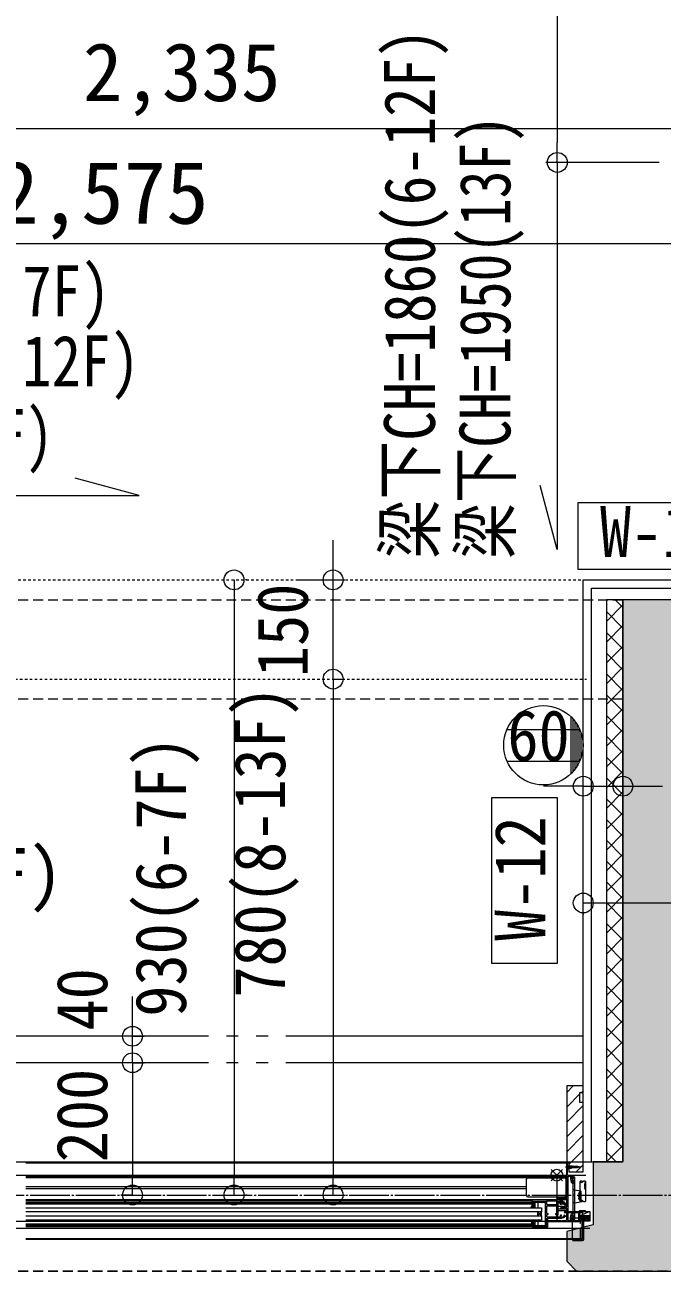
# Model space of a CAD drawing. Units: millimetres at full size, sheet at 1:30. Extents: x -17796 to 21385, y -23279 to 7734.
# Drawn here: x -10545 to -9580, y -5133 to -3249 of the extents above; entities that cross this region are included whole.
import ezdxf
from ezdxf.enums import TextEntityAlignment as Align

# ---------------------------------------------------------------- set-up
doc = ezdxf.new("R2010")
doc.units = ezdxf.units.MM
doc.header["$LTSCALE"] = 30
for name, pattern in [('DASHED2', [3, 2, -1]), ('USER11', [0.25, 0.125, -0.125]), ('USER14', [18.9, 15, -0.9, 0.6, -0.9, 0.6, -0.9]), ('USER7', [0.2, 0.1, -0.1]), ('USER8', [0.75, 0.5, -0.25]), ('USER9', [2.3, 2, -0.1, 0.1, -0.1])]:
    doc.linetypes.add(name, pattern=pattern)
for name, color, linetype, lineweight in [('0-1_(W)電灯', 253, 'Continuous', 18), ('0-E_遮音材', 254, 'Continuous', 18), ('1-0_掃き出しﾏｰｸ', 253, 'USER7', 18), ('1-C_鋼製建具', 253, 'USER8', 18), ('1-F_衛生陶器・住設', 2, 'USER9', 18), ('3-2_寸法', 142, 'Continuous', 18), ('3-B_仕上線（タイル・', 7, 'Continuous', 18), ('C-B_ﾊｯﾁﾝｸﾞ', 5, 'Continuous', 9), ('E-8_緑点線', 7, 'DASHED2', 9), ('E-B_ﾊｯﾁﾝｸﾞ', 5, 'Continuous', 9), ('E-E_文字', 6, 'Continuous', 9)]:
    doc.layers.add(name, color=color, linetype=linetype, lineweight=lineweight)
doc.styles.add('ＭＳ ゴシック', font='')
doc.styles.get('ＭＳ ゴシック').set_extended_font_data('MS Gothic')

msp = doc.modelspace()

# ---------------------------------------------------------------- linework, layer by layer
at = {"layer": '0-1_(W)電灯', "color": 2}
for p, q in [((-9738.9, -2916.45), (-9738.9, -3426.45)), ((-9584.72, -3456.45), (-9756.4, -3456.45))]:
    msp.add_line(p, q, dxfattribs=at)
at = {"layer": '0-1_(W)電灯', "color": 7}
for p, q in [((-9738.9, -3456.45), (-9738.9, -3426.45)), ((-10078.25, -4087.58), (-10078.25, -4057.58)), ((-10228.25, -4087.58), (-10228.25, -4117.58)), ((-10078.25, -4237.58), (-10078.25, -4267.58)), ((-10078.25, -4237.58), (-10078.25, -4267.58)), ((-9699.72, -4399.53), (-9729.72, -4399.53)), ((-9639.72, -4399.53), (-9609.72, -4399.53)), ((-10381.83, -4777.58), (-10381.83, -4747.58)), ((-10381.83, -4817.58), (-10381.83, -4847.58)), ((-10381.83, -4817.58), (-10381.83, -4847.58)), ((-10381.83, -5017.58), (-10381.83, -4987.58)), ((-10228.25, -5017.58), (-10228.25, -4987.58)), ((-10078.25, -5017.58), (-10078.25, -4987.58))]:
    msp.add_line(p, q, dxfattribs=at)
at = {"layer": '0-1_(W)電灯', "color": 171}
for p, q in [((-10078.25, -4057.58), (-10078.25, -4027.58)), ((-10208.25, -4087.58), (-10210.75, -4087.58)), ((-10133.41, -4087.58), (-10060.75, -4087.58)), ((-10078.25, -4237.58), (-10078.25, -4087.58)), ((-10228.25, -4117.58), (-10228.25, -4987.58)), ((-10078.25, -4237.58), (-10060.75, -4237.58)), ((-10078.25, -4237.58), (-10060.75, -4237.58)), ((-10078.25, -4267.58), (-10078.25, -4987.58)), ((-10078.25, -4267.58), (-10078.25, -4297.58)), ((-9639.72, -4379.53), (-9639.72, -4382.03)), ((-9729.72, -4399.53), (-9759.72, -4399.53)), ((-9699.72, -4399.53), (-9639.72, -4399.53)), ((-9609.72, -4399.53), (-9579.72, -4399.53)), ((-9699.72, -4419.53), (-9699.72, -4417.03)), ((-10208.25, -5017.58), (-10210.75, -5017.58)), ((-10078.25, -5017.58), (-10060.75, -5017.58))]:
    msp.add_line(p, q, dxfattribs=at)
at = {"layer": '0-1_(W)電灯', "color": 3, "linetype": 'USER11'}
for p, q in [((-14679.72, -4087.58), (-9694.72, -4087.58)), ((-14684.72, -4237.58), (-9694.72, -4237.58))]:
    msp.add_line(p, q, dxfattribs=at)
at = {"layer": '0-1_(W)電灯', "color": 41}
for p, q in [((-9664.72, -4118.89), (-9663.41, -4117.58)), ((-9664.72, -4150.32), (-9639.72, -4125.32)), ((-9639.72, -4129.09), (-9651.23, -4117.58)), ((-9639.72, -4160.52), (-9664.72, -4135.52)), ((-9664.72, -4181.76), (-9639.72, -4156.76)), ((-9639.72, -4191.95), (-9664.72, -4166.95)), ((-9664.72, -4213.19), (-9639.72, -4188.19)), ((-9639.72, -4223.38), (-9664.72, -4198.38)), ((-9664.72, -4244.62), (-9639.72, -4219.62)), ((-9639.72, -4254.81), (-9664.72, -4229.81)), ((-9664.72, -4276.05), (-9639.72, -4251.05)), ((-9639.72, -4286.24), (-9664.72, -4261.24)), ((-9664.72, -4307.48), (-9639.72, -4282.48)), ((-9639.72, -4317.68), (-9664.72, -4292.68)), ((-9664.72, -4338.91), (-9639.72, -4313.91)), ((-9639.72, -4349.11), (-9664.72, -4324.11)), ((-9664.72, -4370.34), (-9639.72, -4345.34)), ((-9639.72, -4380.54), (-9664.72, -4355.54)), ((-9664.72, -4401.77), (-9639.72, -4376.77)), ((-9639.72, -4411.97), (-9664.72, -4386.97)), ((-9664.72, -4433.2), (-9639.72, -4408.2)), ((-9639.72, -4443.4), (-9664.72, -4418.4)), ((-9664.72, -4464.63), (-9639.72, -4439.63)), ((-9639.72, -4474.83), (-9664.72, -4449.83)), ((-9664.72, -4496.06), (-9639.72, -4471.06)), ((-9639.72, -4506.26), (-9664.72, -4481.26)), ((-9664.72, -4527.5), (-9639.72, -4502.5)), ((-9639.72, -4537.69), (-9664.72, -4512.69)), ((-9664.72, -4558.93), (-9639.72, -4533.93)), ((-9639.72, -4569.12), (-9664.72, -4544.12)), ((-9664.72, -4590.36), (-9639.72, -4565.36)), ((-9639.72, -4600.55), (-9664.72, -4575.55)), ((-9664.72, -4621.79), (-9639.72, -4596.79)), ((-9639.72, -4631.98), (-9664.72, -4606.98)), ((-9664.72, -4653.22), (-9639.72, -4628.22)), ((-9639.72, -4663.42), (-9664.72, -4638.42)), ((-9664.72, -4684.65), (-9639.72, -4659.65)), ((-9639.72, -4694.85), (-9664.72, -4669.85)), ((-9664.72, -4716.08), (-9639.72, -4691.08)), ((-9639.72, -4726.28), (-9664.72, -4701.28)), ((-9664.72, -4747.51), (-9639.72, -4722.51)), ((-9639.72, -4757.71), (-9664.72, -4732.71)), ((-9664.72, -4778.94), (-9639.72, -4753.94)), ((-9639.72, -4789.14), (-9664.72, -4764.14)), ((-9664.72, -4810.37), (-9639.72, -4785.37)), ((-9639.72, -4820.57), (-9664.72, -4795.57)), ((-9664.72, -4841.8), (-9639.72, -4816.8)), ((-9639.72, -4852), (-9664.72, -4827)), ((-9664.72, -4873.24), (-9639.72, -4848.24)), ((-9639.72, -4883.43), (-9664.72, -4858.43)), ((-9664.72, -4904.67), (-9639.72, -4879.67)), ((-9639.72, -4914.86), (-9664.72, -4889.86)), ((-9664.72, -4936.1), (-9639.72, -4911.1)), ((-9639.72, -4946.29), (-9664.72, -4921.29)), ((-9664.72, -4967.53), (-9639.72, -4942.53)), ((-9649.87, -4967.58), (-9664.72, -4952.72))]:
    msp.add_line(p, q, dxfattribs=at)
at = {"layer": '0-1_(W)電灯', "color": 4}
for p, q in [((-10381.83, -4747.58), (-10381.83, -4717.58)), ((-10381.83, -4777.58), (-10364.33, -4777.58)), ((-10381.83, -4817.58), (-10381.83, -4777.58)), ((-10381.83, -4817.58), (-10364.33, -4817.58)), ((-10381.83, -4817.58), (-10364.33, -4817.58)), ((-10381.83, -4847.58), (-10381.83, -4877.58)), ((-10381.83, -4847.58), (-10381.83, -4987.58)), ((-10381.83, -5017.58), (-10399.33, -5017.58))]:
    msp.add_line(p, q, dxfattribs=at)
at = {"layer": '0-1_(W)電灯', "color": 3, "linetype": 'USER14'}
for p, q in [((-9699.72, -4777.58), (-11589.72, -4777.58)), ((-9699.72, -4817.58), (-11589.72, -4817.58))]:
    msp.add_line(p, q, dxfattribs=at)
at = {"layer": '0-1_(W)電灯', "color": 9}
for p, q in [((-9714.91, -4852.58), (-9724.72, -4862.4)), ((-9699.72, -4859.85), (-9702.46, -4862.58)), ((-9704.72, -4864.85), (-9724.72, -4884.85)), ((-9699.72, -4882.3), (-9724.72, -4907.3)), ((-9699.72, -4904.75), (-9724.72, -4929.75)), ((-9699.72, -4927.2), (-9724.72, -4952.2)), ((-9699.72, -4949.65), (-9721.72, -4971.65)), ((-10543.22, -4967.58), (-9724.72, -4967.58)), ((-10543.22, -4969.08), (-9724.72, -4969.08)), ((-9724.72, -4987.58), (-9724.72, -4967.88)), ((-9724.42, -4967.58), (-9721.72, -4967.58)), ((-9723.52, -4987.58), (-9723.52, -4968.78)), ((-9699.72, -4972.11), (-9710.2, -4982.58)), ((-10543.22, -4987.58), (-9739.72, -4987.58)), ((-10543.22, -4989.23), (-9739.42, -4989.23)), ((-10543.22, -4991.08), (-9724.72, -4991.08)), ((-9783.72, -4991.38), (-9727.72, -4991.38)), ((-9764.22, -4991.38), (-9764.22, -4991.08)), ((-9731.16, -4979.02), (-9748.28, -4996.14)), ((-9731.16, -4996.14), (-9748.28, -4979.02)), ((-9731.16, -4979.02), (-9748.28, -4996.14)), ((-9731.16, -4996.14), (-9748.28, -4979.02)), ((-9747.22, -4991.38), (-9747.22, -4991.08)), ((-9739.72, -4987.58), (-9739.72, -4989.23)), ((-9739.72, -4988.93), (-9739.72, -4987.88)), ((-9739.42, -4987.58), (-9724.72, -4987.58)), ((-9739.42, -4989.23), (-9724.72, -4989.23)), ((-9726.72, -4975.08), (-9702.73, -4975.08)), ((-9724.72, -5021.23), (-9724.72, -4989.23)), ((-9723.52, -4987.58), (-9715.02, -4987.58)), ((-9723.07, -4989.73), (-9723.07, -5055.43)), ((-9722.57, -4989.23), (-9716.67, -4989.23)), ((-9716.52, -4992.58), (-9718.81, -4992.87)), ((-9716.52, -4992.58), (-9716.52, -4989.58)), ((-9716.52, -4992.58), (-9715.92, -4997.08)), ((-9716.37, -4993.08), (-9716.37, -4989.53)), ((-9715.02, -4987.58), (-9695.72, -4987.58)), ((-9714.72, -4990.38), (-9714.92, -4990.58)), ((-9714.92, -4990.58), (-9714.72, -4990.78)), ((-9714.72, -4990.38), (-9714.72, -4987.88)), ((-9714.72, -5054.58), (-9714.72, -4990.58)), ((-9712.42, -4990.58), (-9714.72, -4990.58)), ((-9714.72, -4993.08), (-9714.72, -4990.78)), ((-9712.42, -4992.08), (-9714.72, -4992.08)), ((-9712.42, -5054.58), (-9712.42, -4990.58)), ((-10543.22, -5004.93), (-9785.72, -5004.93)), ((-10543.22, -5007.73), (-9785.72, -5007.73)), ((-9785.72, -5018.38), (-9785.72, -4993.38)), ((-9725.72, -5018.38), (-9725.72, -4993.38)), ((-9718.81, -4992.87), (-9718.09, -4998.24)), ((-9718.09, -4998.24), (-9714.72, -5001.22)), ((-9715.92, -4997.08), (-9715.92, -4994.08)), ((-9715.92, -4997.08), (-9714.72, -4998.15)), ((-9715.87, -4993.58), (-9715.22, -4993.58)), ((-9714.72, -4998.15), (-9712.42, -5000.18)), ((-9712.42, -5000.18), (-9714.72, -5000.18)), ((-9712.42, -5009.97), (-9714.72, -5009.58)), ((-9712.42, -5009.97), (-9704.4, -5011.3)), ((-9704.72, -4997.59), (-9704.72, -5026.58)), ((-9695.72, -5026.58), (-9695.72, -4997.59)), ((-10543.22, -5024.58), (-9735.22, -5024.58)), ((-9776.72, -5027.08), (-10543.22, -5027.08)), ((-9777.72, -5029.33), (-10543.22, -5029.33)), ((-9783.72, -5020.38), (-9727.72, -5020.38)), ((-9777.72, -5028.08), (-9777.72, -5030.83)), ((-9776.72, -5027.08), (-9755.07, -5027.08)), ((-9776.52, -5028.68), (-9776.52, -5030.23)), ((-9762.52, -5028.68), (-9776.52, -5028.68)), ((-9776.52, -5030.23), (-9773.11, -5030.5)), ((-9772.72, -5030.08), (-9772.72, -5035.93)), ((-9768.72, -5029.08), (-9771.72, -5029.08)), ((-9767.72, -5035.93), (-9767.72, -5030.08)), ((-9762.52, -5028.68), (-9762.27, -5028.94)), ((-9756.72, -5029.08), (-9761.92, -5029.08)), ((-9756.72, -5039.33), (-9756.72, -5029.08)), ((-9739.37, -5027.08), (-9755.07, -5027.08)), ((-9754.77, -5032.08), (-9754.77, -5027.38)), ((-9739.67, -5032.08), (-9739.67, -5027.38)), ((-9739.37, -5027.08), (-9732.96, -5027.08)), ((-9738.47, -5029.03), (-9734.72, -5029.03)), ((-9738.47, -5032.03), (-9738.47, -5029.03)), ((-9737.72, -5023.58), (-9737.72, -5021.73)), ((-9734.82, -5029.18), (-9737.62, -5029.18)), ((-9737.62, -5035.08), (-9737.62, -5029.18)), ((-9737.22, -5021.23), (-9724.72, -5021.23)), ((-9736.72, -5023.38), (-9736.72, -5022.63)), ((-9736.72, -5024.58), (-9735.92, -5024.58)), ((-9736.42, -5022.33), (-9731.02, -5022.33)), ((-9736.42, -5022.78), (-9736.42, -5023.18)), ((-9736.42, -5023.68), (-9735.72, -5023.68)), ((-9736.12, -5023.48), (-9735.22, -5023.48)), ((-9735.42, -5024.08), (-9735.42, -5023.98)), ((-9735.22, -5023.48), (-9735.22, -5026.53)), ((-9734.82, -5026.96), (-9731.68, -5027.14)), ((-9734.82, -5031.58), (-9734.82, -5029.18)), ((-9734.72, -5030.38), (-9734.72, -5029.03)), ((-9734.62, -5024.28), (-9734.62, -5026.07)), ((-9734.62, -5024.58), (-9724.72, -5024.58)), ((-9734.32, -5023.98), (-9733.45, -5023.98)), ((-9734.32, -5026.39), (-9731.7, -5026.57)), ((-9733.82, -5030.38), (-9733.82, -5028.58)), ((-9733.82, -5028.58), (-9732.9, -5028.58)), ((-9733.24, -5024.07), (-9732.81, -5024.5)), ((-9732.9, -5028.58), (-9729.31, -5029.45)), ((-9732.6, -5024.58), (-9732.52, -5024.58)), ((-9732.49, -5027.14), (-9729.26, -5027.92)), ((-9732.22, -5023.78), (-9732.22, -5024.28)), ((-9732.02, -5024.08), (-9732.02, -5023.98)), ((-9731.92, -5023.48), (-9731.62, -5023.48)), ((-9731.72, -5023.68), (-9731.02, -5023.68)), ((-9731.52, -5024.58), (-9730.72, -5024.58)), ((-9730.72, -5023.38), (-9730.72, -5022.63)), ((-9729.72, -5022.88), (-9724.72, -5022.88)), ((-9729.72, -5023.58), (-9729.72, -5022.88)), ((-9728.92, -5031.28), (-9728.92, -5029.93)), ((-9727.72, -5031.58), (-9727.72, -5029.86)), ((-9727.72, -5030.08), (-9727.22, -5030.08)), ((-9727.72, -5030.08), (-9727.72, -5031.58)), ((-9724.72, -5035.58), (-9724.72, -5022.88)), ((-9712.42, -5029.2), (-9714.72, -5029.58)), ((-9712.42, -5029.2), (-9704.4, -5027.86)), ((-9702.72, -5025.89), (-9702.72, -5013.28)), ((-9777.72, -5031.33), (-10543.22, -5031.33)), ((-9779.72, -5036.93), (-9771.72, -5036.93)), ((-9779.4, -5036.9), (-9779.43, -5036.93)), ((-9779.27, -5036.87), (-9779.21, -5036.93)), ((-9777.99, -5035.91), (-9776.96, -5036.93)), ((-9773.83, -5031.33), (-9777.76, -5035.26)), ((-9776.08, -5031.33), (-9777.72, -5032.98)), ((-9777.72, -5031.68), (-9772.47, -5036.93)), ((-9777.72, -5033.93), (-9774.72, -5036.93)), ((-9777.22, -5031.33), (-9773.14, -5031.33)), ((-9772.72, -5032.47), (-9777.19, -5036.93)), ((-9775.83, -5031.33), (-9772.72, -5034.44)), ((-9772.72, -5034.72), (-9774.94, -5036.93)), ((-9773.58, -5031.33), (-9772.72, -5032.19)), ((-9772.72, -5035.93), (-9772.72, -5031.33)), ((-9772.42, -5036.65), (-9772.7, -5036.93)), ((-9771.72, -5036.93), (-9768.72, -5036.93)), ((-9768.72, -5042.93), (-9762.72, -5048.93)), ((-9768.72, -5048.93), (-9762.72, -5042.93)), ((-9756.72, -5063.58), (-9756.72, -5040.33)), ((-9754.77, -5032.08), (-9739.67, -5032.08)), ((-9754.77, -5045.63), (-9754.77, -5034.03)), ((-9754.77, -5034.03), (-9739.67, -5034.03)), ((-9754.77, -5045.63), (-9753.32, -5045.63)), ((-9754.77, -5050.63), (-9754.77, -5046.83)), ((-9754.77, -5046.83), (-9753.32, -5046.83)), ((-9741.07, -5045.63), (-9739.67, -5045.63)), ((-9741.07, -5046.83), (-9739.67, -5046.83)), ((-9739.67, -5045.63), (-9739.67, -5034.03)), ((-9739.67, -5050.63), (-9739.67, -5046.83)), ((-9738.47, -5032.03), (-9737.72, -5032.03)), ((-9738.47, -5047.63), (-9737.72, -5047.63)), ((-9738.47, -5047.63), (-9738.47, -5050.63)), ((-9737.72, -5039.33), (-9737.72, -5032.03)), ((-9737.72, -5038.43), (-9724.72, -5038.43)), ((-9737.72, -5047.63), (-9737.72, -5040.33)), ((-9737.72, -5041.23), (-9724.72, -5041.23)), ((-9731.22, -5035.08), (-9737.62, -5035.08)), ((-9727.72, -5031.58), (-9734.82, -5031.58)), ((-9732.37, -5035.73), (-9734.12, -5037.48)), ((-9733.87, -5038.08), (-9732.39, -5038.08)), ((-9733.52, -5030.68), (-9733.02, -5030.68)), ((-9733.52, -5031.58), (-9733.02, -5031.58)), ((-9733.52, -5048.08), (-9733.02, -5048.08)), ((-9733.52, -5048.98), (-9733.02, -5048.98)), ((-9732.72, -5031.28), (-9732.72, -5030.98)), ((-9732.72, -5048.38), (-9732.72, -5048.68)), ((-9731.54, -5037.23), (-9732.39, -5038.08)), ((-9732.02, -5035.58), (-9724.72, -5035.58)), ((-9731.54, -5037.23), (-9724.72, -5037.23)), ((-9727.17, -5033.88), (-9729.37, -5035.35)), ((-9728.92, -5048.38), (-9728.92, -5049.73)), ((-9728.72, -5042.58), (-9700.72, -5042.58)), ((-9728.71, -5044.08), (-9700.72, -5044.08)), ((-9728.62, -5031.58), (-9727.72, -5031.58)), ((-9728.62, -5048.08), (-9727.72, -5048.08)), ((-9727.72, -5048.08), (-9727.72, -5049.81)), ((-9726.72, -5030.58), (-9726.72, -5033.05)), ((-9724.72, -5055.93), (-9724.72, -5037.23)), ((-9724.72, -5041.23), (-9724.72, -5038.43)), ((-9718.13, -5049.93), (-9718.09, -5046.93)), ((-9718.13, -5049.93), (-9714.72, -5047.1)), ((-9712.42, -5044.98), (-9714.72, -5044.98)), ((-9714.72, -5050.09), (-9712.42, -5048.18)), ((-9706.37, -5055.43), (-9706.37, -5042.58)), ((-9696.72, -5041.58), (-9705.37, -5041.58)), ((-9704.72, -5042.58), (-9696.72, -5042.58)), ((-9704.72, -5057.08), (-9704.72, -5042.58)), ((-9689.72, -5042.58), (-9704.72, -5049.08)), ((-9699.13, -5049.08), (-9704.72, -5054.68)), ((-9701.95, -5049.08), (-9704.72, -5051.85)), ((-9696.3, -5049.08), (-9704.3, -5057.08)), ((-9702.79, -5049.08), (-9694.79, -5057.08)), ((-9693.47, -5049.08), (-9701.47, -5057.08)), ((-9700.72, -5042.58), (-9700.72, -5084.58)), ((-9699.96, -5049.08), (-9691.96, -5057.08)), ((-9690.64, -5049.08), (-9698.64, -5057.08)), ((-9697.13, -5049.08), (-9689.72, -5056.49)), ((-9694.31, -5049.08), (-9689.72, -5053.66)), ((-9691.48, -5049.08), (-9689.72, -5050.84)), ((-10543.22, -5061.33), (-9777.72, -5061.33)), ((-10543.22, -5063.33), (-9777.72, -5063.33)), ((-9776.72, -5065.58), (-10543.22, -5065.58)), ((-9779.72, -5055.73), (-9771.72, -5055.73)), ((-9778.03, -5055.73), (-9778.47, -5056.18)), ((-9778.37, -5055.73), (-9772.77, -5061.33)), ((-9775.78, -5055.73), (-9777.73, -5057.68)), ((-9773.54, -5055.73), (-9777.72, -5059.92)), ((-9777.72, -5058.62), (-9775.01, -5061.33)), ((-9777.72, -5060.87), (-9777.26, -5061.33)), ((-9777.72, -5064.58), (-9777.72, -5061.83)), ((-9777.22, -5061.33), (-9773.14, -5061.33)), ((-9772.72, -5057.17), (-9776.89, -5061.33)), ((-9776.72, -5065.58), (-9755.72, -5065.58)), ((-9776.52, -5062.43), (-9773.11, -5062.16)), ((-9776.52, -5063.98), (-9776.52, -5062.43)), ((-9762.52, -5063.98), (-9776.52, -5063.98)), ((-9776.12, -5055.73), (-9772.72, -5059.13)), ((-9772.72, -5059.41), (-9774.65, -5061.33)), ((-9773.88, -5055.73), (-9772.72, -5056.89)), ((-9772.72, -5056.73), (-9772.72, -5062.58)), ((-9772.72, -5056.73), (-9772.72, -5061.33)), ((-9768.72, -5055.73), (-9771.72, -5055.73)), ((-9771.72, -5063.58), (-9768.72, -5063.58)), ((-9767.72, -5062.58), (-9767.72, -5056.73)), ((-9762.52, -5063.98), (-9762.27, -5063.73)), ((-9761.92, -5063.58), (-9756.72, -5063.58)), ((-9759.73, -5065.58), (-9759.73, -5066.28)), ((-9754.73, -5065.78), (-9759.73, -5065.78)), ((-9754.23, -5066.78), (-9759.23, -5066.78)), ((-9757.73, -5065.58), (-9757.73, -5065.78)), ((-9756.73, -5065.58), (-9756.73, -5065.78)), ((-9754.77, -5050.63), (-9739.67, -5050.63)), ((-9754.73, -5065.78), (-9754.73, -5052.78)), ((-9754.73, -5052.78), (-9753.73, -5052.78)), ((-9754.72, -5064.58), (-9754.72, -5052.58)), ((-9754.72, -5052.58), (-9732.96, -5052.58)), ((-9753.73, -5052.78), (-9753.73, -5066.28)), ((-9753.73, -5057.58), (-9739.42, -5057.58)), ((-9739.72, -5057.28), (-9739.72, -5056.23)), ((-9739.42, -5055.93), (-9733.42, -5055.93)), ((-9739.42, -5057.58), (-9705.22, -5057.58)), ((-9738.47, -5050.63), (-9734.72, -5050.63)), ((-9734.72, -5049.28), (-9734.72, -5050.63)), ((-9733.82, -5049.28), (-9733.82, -5051.08)), ((-9733.82, -5051.08), (-9732.9, -5051.08)), ((-9733.42, -5056.48), (-9733.42, -5055.93)), ((-9733.42, -5056.48), (-9732.02, -5056.48)), ((-9732.9, -5051.08), (-9729.31, -5050.22)), ((-9732.49, -5052.53), (-9729.26, -5051.75)), ((-9732.02, -5056.48), (-9731.47, -5055.93)), ((-9731.47, -5055.93), (-9724.72, -5055.93)), ((-9727.72, -5049.78), (-9724.72, -5049.78)), ((-9722.57, -5055.93), (-9716.67, -5055.93)), ((-9718.81, -5055.3), (-9718.13, -5049.93)), ((-9718.81, -5055.3), (-9718.81, -5052.3)), ((-9716.52, -5055.58), (-9718.81, -5055.3)), ((-9716.37, -5055.63), (-9716.37, -5052.08)), ((-9715.87, -5051.58), (-9715.22, -5051.58)), ((-9715.72, -5052.28), (-9698.72, -5052.28)), ((-9715.72, -5085.58), (-9715.72, -5052.28)), ((-9714.72, -5055.63), (-9714.72, -5052.08)), ((-9712.42, -5054.58), (-9714.72, -5054.58)), ((-9714.42, -5055.93), (-9706.87, -5055.93)), ((-9704.72, -5049.98), (-9697.62, -5057.08)), ((-9704.72, -5052.81), (-9700.45, -5057.08)), ((-9704.72, -5055.64), (-9703.28, -5057.08)), ((-9703.33, -5053.08), (-9703.32, -5053.08)), ((-9703.33, -5054.66), (-9703.32, -5054.66)), ((-9703.33, -5056.25), (-9703.32, -5056.25)), ((-9703.33, -5057.84), (-9703.32, -5057.84)), ((-9703.33, -5059.43), (-9703.32, -5059.43)), ((-9703.33, -5061.01), (-9703.32, -5061.01)), ((-9703.33, -5062.6), (-9703.32, -5062.6)), ((-9703.33, -5064.19), (-9703.32, -5064.19)), ((-9703.33, -5065.78), (-9703.32, -5065.78)), ((-9703.33, -5067.36), (-9703.32, -5067.36)), ((-9702.93, -5053.87), (-9702.92, -5053.87)), ((-9702.93, -5055.46), (-9702.92, -5055.46)), ((-9702.93, -5057.05), (-9702.92, -5057.05)), ((-9702.93, -5058.63), (-9702.92, -5058.63)), ((-9702.93, -5060.22), (-9702.92, -5060.22)), ((-9702.93, -5061.81), (-9702.92, -5061.81)), ((-9702.93, -5063.4), (-9702.92, -5063.4)), ((-9702.93, -5064.98), (-9702.92, -5064.98)), ((-9702.93, -5066.57), (-9702.92, -5066.57)), ((-9702.53, -5053.08), (-9702.52, -5053.08)), ((-9702.53, -5054.66), (-9702.52, -5054.66)), ((-9702.53, -5056.25), (-9702.52, -5056.25)), ((-9702.53, -5057.84), (-9702.52, -5057.84)), ((-9702.53, -5059.43), (-9702.52, -5059.43)), ((-9702.53, -5061.01), (-9702.52, -5061.01)), ((-9702.53, -5062.6), (-9702.52, -5062.6)), ((-9702.53, -5064.19), (-9702.52, -5064.19)), ((-9702.53, -5065.78), (-9702.52, -5065.78)), ((-9702.53, -5067.36), (-9702.52, -5067.36)), ((-9702.14, -5053.87), (-9702.13, -5053.87)), ((-9702.14, -5055.46), (-9702.13, -5055.46)), ((-9702.14, -5057.05), (-9702.13, -5057.05)), ((-9702.14, -5058.63), (-9702.13, -5058.63)), ((-9702.14, -5060.22), (-9702.13, -5060.22)), ((-9702.14, -5061.81), (-9702.13, -5061.81)), ((-9702.14, -5063.4), (-9702.13, -5063.4)), ((-9702.14, -5064.98), (-9702.13, -5064.98)), ((-9702.14, -5066.57), (-9702.13, -5066.57)), ((-9701.74, -5053.08), (-9701.73, -5053.08)), ((-9701.74, -5054.66), (-9701.73, -5054.66)), ((-9701.74, -5056.25), (-9701.73, -5056.25)), ((-9701.74, -5057.84), (-9701.73, -5057.84)), ((-9701.74, -5059.43), (-9701.73, -5059.43)), ((-9701.74, -5061.01), (-9701.73, -5061.01)), ((-9701.74, -5062.6), (-9701.73, -5062.6)), ((-9701.74, -5064.19), (-9701.73, -5064.19)), ((-9701.74, -5065.78), (-9701.73, -5065.78)), ((-9701.74, -5067.36), (-9701.73, -5067.36)), ((-9701.34, -5053.87), (-9701.33, -5053.87)), ((-9701.34, -5055.46), (-9701.33, -5055.46)), ((-9701.34, -5057.05), (-9701.33, -5057.05)), ((-9701.34, -5058.63), (-9701.33, -5058.63)), ((-9701.34, -5060.22), (-9701.33, -5060.22)), ((-9701.34, -5061.81), (-9701.33, -5061.81)), ((-9701.34, -5063.4), (-9701.33, -5063.4)), ((-9701.34, -5064.98), (-9701.33, -5064.98)), ((-9701.34, -5066.57), (-9701.33, -5066.57)), ((-9700.95, -5053.08), (-9700.94, -5053.08)), ((-9700.95, -5054.66), (-9700.94, -5054.66)), ((-9700.95, -5056.25), (-9700.94, -5056.25)), ((-9700.95, -5057.84), (-9700.94, -5057.84)), ((-9700.95, -5059.43), (-9700.94, -5059.43)), ((-9700.95, -5061.01), (-9700.94, -5061.01)), ((-9700.95, -5062.6), (-9700.94, -5062.6)), ((-9700.95, -5064.19), (-9700.94, -5064.19)), ((-9700.95, -5065.78), (-9700.94, -5065.78)), ((-9700.95, -5067.36), (-9700.94, -5067.36)), ((-9700.72, -5084.58), (-9700.72, -5052.28)), ((-9698.72, -5084.58), (-9698.72, -5052.28)), ((-9689.72, -5050.99), (-9695.81, -5057.08)), ((-9689.72, -5053.82), (-9692.98, -5057.08)), ((-9689.72, -5056.65), (-9690.16, -5057.08)), ((-10543.22, -5083.38), (-9700.72, -5083.38)), ((-10543.22, -5084.58), (-9715.72, -5084.58)), ((-9715.72, -5084.58), (-9700.72, -5084.58)), ((-9715.72, -5084.58), (-9700.72, -5084.58)), ((-9714.72, -5086.58), (-9700.72, -5086.58)), ((-9703.33, -5068.95), (-9703.32, -5068.95)), ((-9703.33, -5070.54), (-9703.32, -5070.54)), ((-9703.33, -5072.13), (-9703.32, -5072.13)), ((-9703.33, -5073.71), (-9703.32, -5073.71)), ((-9703.33, -5075.3), (-9703.32, -5075.3)), ((-9703.33, -5076.89), (-9703.32, -5076.89)), ((-9703.33, -5078.48), (-9703.32, -5078.48)), ((-9703.33, -5080.06), (-9703.32, -5080.06)), ((-9703.33, -5081.65), (-9703.32, -5081.65)), ((-9703.33, -5083.24), (-9703.32, -5083.24)), ((-9702.93, -5068.16), (-9702.92, -5068.16)), ((-9702.93, -5069.75), (-9702.92, -5069.75)), ((-9702.93, -5071.33), (-9702.92, -5071.33)), ((-9702.93, -5072.92), (-9702.92, -5072.92)), ((-9702.93, -5074.51), (-9702.92, -5074.51)), ((-9702.93, -5076.1), (-9702.92, -5076.1)), ((-9702.93, -5077.68), (-9702.92, -5077.68)), ((-9702.93, -5079.27), (-9702.92, -5079.27)), ((-9702.93, -5080.86), (-9702.92, -5080.86)), ((-9702.93, -5082.45), (-9702.92, -5082.45)), ((-9702.53, -5068.95), (-9702.52, -5068.95)), ((-9702.53, -5070.54), (-9702.52, -5070.54)), ((-9702.53, -5072.13), (-9702.52, -5072.13)), ((-9702.53, -5073.71), (-9702.52, -5073.71)), ((-9702.53, -5075.3), (-9702.52, -5075.3)), ((-9702.53, -5076.89), (-9702.52, -5076.89)), ((-9702.53, -5078.48), (-9702.52, -5078.48)), ((-9702.53, -5080.06), (-9702.52, -5080.06)), ((-9702.53, -5081.65), (-9702.52, -5081.65)), ((-9702.53, -5083.24), (-9702.52, -5083.24)), ((-9702.14, -5068.16), (-9702.13, -5068.16)), ((-9702.14, -5069.75), (-9702.13, -5069.75)), ((-9702.14, -5071.33), (-9702.13, -5071.33)), ((-9702.14, -5072.92), (-9702.13, -5072.92)), ((-9702.14, -5074.51), (-9702.13, -5074.51)), ((-9702.14, -5076.1), (-9702.13, -5076.1)), ((-9702.14, -5077.68), (-9702.13, -5077.68)), ((-9702.14, -5079.27), (-9702.13, -5079.27)), ((-9702.14, -5080.86), (-9702.13, -5080.86)), ((-9702.14, -5082.45), (-9702.13, -5082.45)), ((-9701.74, -5068.95), (-9701.73, -5068.95)), ((-9701.74, -5070.54), (-9701.73, -5070.54)), ((-9701.74, -5072.13), (-9701.73, -5072.13)), ((-9701.74, -5073.71), (-9701.73, -5073.71)), ((-9701.74, -5075.3), (-9701.73, -5075.3)), ((-9701.74, -5076.89), (-9701.73, -5076.89)), ((-9701.74, -5078.48), (-9701.73, -5078.48)), ((-9701.74, -5080.06), (-9701.73, -5080.06)), ((-9701.74, -5081.65), (-9701.73, -5081.65)), ((-9701.74, -5083.24), (-9701.73, -5083.24)), ((-9701.34, -5068.16), (-9701.33, -5068.16)), ((-9701.34, -5069.75), (-9701.33, -5069.75)), ((-9701.34, -5071.33), (-9701.33, -5071.33)), ((-9701.34, -5072.92), (-9701.33, -5072.92)), ((-9701.34, -5074.51), (-9701.33, -5074.51)), ((-9701.34, -5076.1), (-9701.33, -5076.1)), ((-9701.34, -5077.68), (-9701.33, -5077.68)), ((-9701.34, -5079.27), (-9701.33, -5079.27)), ((-9701.34, -5080.86), (-9701.33, -5080.86)), ((-9701.34, -5082.45), (-9701.33, -5082.45)), ((-9700.95, -5068.95), (-9700.94, -5068.95)), ((-9700.95, -5070.54), (-9700.94, -5070.54)), ((-9700.95, -5072.13), (-9700.94, -5072.13)), ((-9700.95, -5073.71), (-9700.94, -5073.71)), ((-9700.95, -5075.3), (-9700.94, -5075.3)), ((-9700.95, -5076.89), (-9700.94, -5076.89)), ((-9700.95, -5078.48), (-9700.94, -5078.48)), ((-9700.95, -5080.06), (-9700.94, -5080.06)), ((-9700.95, -5081.65), (-9700.94, -5081.65)), ((-9700.95, -5083.24), (-9700.94, -5083.24))]:
    msp.add_line(p, q, dxfattribs=at)
at = {"layer": '0-1_(W)電灯', "color": 9, "linetype": 'USER8'}
for p, q in [((-9724.72, -4971.58), (-9724.72, -4978.58)), ((-9724.72, -4971.58), (-9724.47, -4971.58)), ((-9724.47, -4971.58), (-9722.72, -4973.33)), ((-9724.47, -4971.58), (-9724.47, -4978.58)), ((-9722.72, -4973.33), (-9718.13, -4973.33)), ((-9722.72, -4973.33), (-9722.72, -4976.83)), ((-9717.43, -4976.83), (-9718.13, -4973.33)), ((-9718.05, -4973.73), (-9708.53, -4974.07)), ((-9716, -4976.96), (-9716.76, -4973.18)), ((-9714.61, -4976.91), (-9715.35, -4973.23)), ((-9713.22, -4976.86), (-9713.94, -4973.28)), ((-9711.83, -4976.82), (-9712.53, -4973.33)), ((-9710.44, -4976.77), (-9711.12, -4973.38)), ((-9709.05, -4976.72), (-9709.71, -4973.42)), ((-9707.7, -4976.5), (-9708.29, -4973.51)), ((-9724.72, -4978.58), (-9724.47, -4978.58)), ((-9724.47, -4978.58), (-9722.72, -4976.83)), ((-9722.72, -4976.83), (-9717.43, -4976.83)), ((-9717.51, -4976.41), (-9708.53, -4976.1)), ((-9708.53, -4974.07), (-9704.73, -4975.08)), ((-9708.53, -4976.1), (-9704.73, -4975.08)), ((-9706.37, -4976.14), (-9706.82, -4973.9)), ((-9705.04, -4975.79), (-9705.34, -4974.3))]:
    msp.add_line(p, q, dxfattribs=at)
at = {"layer": '0-1_(W)電灯', "color": 2}
for points in [[(-9738.9, -3456.45), (-9738.9, -4041.69), (-9764.78, -3945.1)], [(-11245.27, -3959.9), (-10371.82, -3959.9), (-10468.41, -3934.02)]]:
    msp.add_lwpolyline(points, dxfattribs=at)
for points in [[(-9707.98, -4071.3), (-9457.98, -4071.3), (-9457.98, -3971.3), (-9707.98, -3971.3)], [(-9738.55, -4667.09), (-9738.55, -4417.09), (-9838.55, -4417.09), (-9838.55, -4667.09)]]:
    msp.add_lwpolyline(points, close=True, dxfattribs=at)
at = {"layer": '0-1_(W)電灯', "color": 4}
for points in [[(-9699.72, -4967.58), (-9699.72, -4087.58), (-9208.72, -4087.58)], [(-9687.22, -4967.58), (-9687.22, -4100.08), (-9208.72, -4100.08)]]:
    msp.add_lwpolyline(points, dxfattribs=at)
at = {"layer": '0-1_(W)電灯', "color": 41}
msp.add_lwpolyline([(-9639.72, -4967.58), (-9639.72, -4117.58), (-9664.72, -4117.58), (-9664.72, -4967.58)], dxfattribs=at)
at = {"layer": '0-1_(W)電灯', "color": 9}
for points in [[(-9699.72, -4852.58), (-9724.72, -4852.58), (-9724.72, -4967.58), (-9721.72, -4967.58), (-9721.72, -4982.58), (-9699.72, -4982.58), (-9699.72, -4877.58), (-9704.72, -4877.58), (-9704.72, -4862.58), (-9699.72, -4862.58)], [(-11549.72, -4987.58), (-9739.72, -4987.58), (-9739.72, -5057.58), (-11549.72, -5057.58)], [(-9762.72, -5048.93), (-9762.72, -5042.93), (-9768.72, -5042.93), (-9768.72, -5048.93)], [(-9689.72, -5049.08), (-9704.72, -5049.08), (-9704.72, -5042.58), (-9689.72, -5042.58)], [(-9689.72, -5057.08), (-9704.72, -5057.08), (-9704.72, -5049.08), (-9689.72, -5049.08)]]:
    msp.add_lwpolyline(points, close=True, dxfattribs=at)
for points in [[(-9723.52, -4968.78), (-9721.72, -4968.78), (-9721.72, -4967.58)], [(-9716.52, -4989.58), (-9718.81, -4989.87), (-9718.81, -4992.87)], [(-9716.52, -4989.58), (-9715.92, -4994.08), (-9714.72, -4995.13), (-9712.42, -4997.14)], [(-9736.12, -5022.48), (-9732.22, -5022.48), (-9731.47, -5022.92)], [(-10543.22, -5036.93), (-9762.72, -5036.93), (-9762.72, -5042.93), (-10543.22, -5042.93)], [(-10543.22, -5048.93), (-9762.72, -5048.93), (-9762.72, -5055.73), (-10543.22, -5055.73)], [(-9772.72, -5031.33), (-9777.72, -5031.33), (-9777.72, -5034.93)], [(-9731.14, -5035.17), (-9731.22, -5035.08), (-9731.02, -5034.58)], [(-9718.81, -5052.3), (-9718.09, -5046.93), (-9714.72, -5043.95)], [(-9772.72, -5061.33), (-9777.72, -5061.33), (-9777.72, -5057.73)], [(-9753.73, -5056.18), (-9739.72, -5056.18), (-9739.72, -5057.58)], [(-9716.52, -5055.58), (-9715.92, -5051.08), (-9714.72, -5050.09)]]:
    msp.add_lwpolyline(points, dxfattribs=at)
at = {"layer": '0-1_(W)電灯', "color": 9, "linetype": 'USER8'}
msp.add_lwpolyline([(-9703.72, -5052.28), (-9700.72, -5052.28), (-9700.72, -5083.38), (-9703.72, -5083.38)], close=True, dxfattribs=at)
at = {"layer": '0-1_(W)電灯', "color": 7}
for centre in [(-9738.9, -3456.45), (-10228.25, -4087.58), (-10078.25, -4087.58), (-10078.25, -4237.58), (-10078.25, -4237.58), (-9699.72, -4399.53), (-9639.72, -4399.53), (-10381.83, -4777.58), (-10381.83, -4817.58), (-10381.83, -4817.58), (-10381.83, -5017.58), (-10228.25, -5017.58), (-10078.25, -5017.58)]:
    msp.add_circle(centre, 15, dxfattribs=at)
at = {"layer": '0-1_(W)電灯', "color": 9}
msp.add_circle((-9739.72, -4987.58), 8.9, dxfattribs=at)
msp.add_circle((-9739.72, -4987.58), 8.9, dxfattribs=at)
for centre, radius, start, end in [((-9724.42, -4967.88), 0.3, 90, 180), ((-9783.72, -4993.38), 2, 90, 180), ((-9739.42, -4987.88), 0.3, 90, 180), ((-9739.42, -4988.93), 0.3, 180, 270), ((-9727.72, -4993.38), 2, 0, 90), ((-9722.57, -4989.73), 0.5, 90, 180), ((-9716.67, -4989.53), 0.3, 0, 90), ((-9715.02, -4987.88), 0.3, 0, 90), ((-9715.87, -4993.08), 0.5, 180, 270), ((-9715.22, -4993.08), 0.5, 270, 0), ((-9702.47, -4999.59), 3.01, 41.63354, 138.36646), ((-9702.47, -4995.59), 3.01, 221.63354, 318.36646), ((-9704.72, -5013.28), 2, 0, 80.53767), ((-9697.97, -4999.59), 3.01, 41.63354, 138.36646), ((-9694.72, -5003.59), 3.16, 108.43495, 211.27927), ((-9694.47, -5000.59), 3.25, 112.61986, 204.7009), ((-9694.47, -5006.59), 3.25, 112.61986, 247.38014), ((-9783.72, -5018.38), 2, 180, 270), ((-9776.72, -5028.08), 1, 90, 180), ((-9771.72, -5030.08), 1, 90, 180), ((-9768.72, -5030.08), 1, 0, 90), ((-9761.92, -5028.58), 0.5, 225, 270), ((-9755.07, -5027.38), 0.3, 0, 90), ((-9739.37, -5027.38), 0.3, 90, 180), ((-9737.22, -5021.73), 0.5, 90, 180), ((-9736.72, -5023.58), 1, 180, 270), ((-9736.42, -5022.63), 0.3, 90, 180), ((-9736.42, -5023.38), 0.3, 180, 270), ((-9736.12, -5022.78), 0.3, 90, 180), ((-9736.12, -5023.18), 0.3, 180, 270), ((-9735.92, -5024.08), 0.5, 270, 0), ((-9735.72, -5023.98), 0.3, 0, 90), ((-9734.74, -5026.48), 0.484, 185.22618, 260.96457), ((-9734.62, -5026.37), 0.3, 90, 356.19075), ((-9734.32, -5024.28), 0.3, 90, 180), ((-9733.45, -5024.28), 0.3, 45, 90), ((-9732.59, -5025.15), 0.4, 121.78579, 351.78059), ((-9732.96, -5029.08), 2, 76.50427, 90), ((-9732.6, -5024.28), 0.3, 225, 270), ((-9731.96, -5025.84), 1.33, 282.16946, 129.22873), ((-9732.22, -5023.48), 0.3, 0, 270), ((-9732.52, -5024.28), 0.3, 270, 0), ((-9731.92, -5025.88), 0.724, 287.53426, 112.53373), ((-9731.72, -5023.98), 0.3, 90, 180), ((-9731.52, -5024.08), 0.5, 180, 270), ((-9731.62, -5023.18), 0.3, 270, 59.59084), ((-9731.02, -5022.63), 0.3, 0, 90), ((-9731.02, -5023.38), 0.3, 270, 0), ((-9730.72, -5023.58), 1, 270, 0), ((-9729.42, -5029.93), 0.5, 0, 76.50427), ((-9729.72, -5029.86), 2, 0, 76.50427), ((-9727.72, -5018.38), 2, 270, 0), ((-9727.22, -5030.58), 0.5, 0, 90), ((-9703.72, -5019.25), 3.16, 108.43495, 211.27927), ((-9703.47, -5016.25), 3.25, 112.61986, 204.7009), ((-9703.47, -5022.25), 3.25, 112.61986, 247.38014), ((-9702.47, -5028.58), 3.01, 41.63354, 138.36646), ((-9702.47, -5024.58), 3.01, 221.63354, 318.36646), ((-9704.72, -5025.89), 2, 279.46233, 0), ((-9697.97, -5024.58), 3.01, 221.63354, 318.36646), ((-9779.72, -5034.93), 2, 270, 0), ((-9777.22, -5030.83), 0.5, 180, 270), ((-9773.14, -5030.92), 0.416, 270, 85.48601), ((-9771.72, -5035.93), 1, 180, 270), ((-9771.72, -5035.93), 1, 180, 270), ((-9768.72, -5035.93), 1, 270, 0), ((-9756.72, -5039.83), 0.5, 270, 90), ((-9753.32, -5046.23), 0.6, 270, 90), ((-9741.07, -5046.23), 0.6, 90, 270), ((-9737.72, -5039.83), 0.5, 90, 270), ((-9733.52, -5030.38), 1.2, 180, 270), ((-9733.52, -5049.28), 1.2, 90, 180), ((-9733.87, -5037.73), 0.354, 135, 270), ((-9733.52, -5030.38), 0.3, 180, 270), ((-9733.52, -5049.28), 0.3, 90, 180), ((-9733.02, -5030.98), 0.3, 0, 90), ((-9733.02, -5031.28), 0.3, 270, 0), ((-9733.02, -5048.38), 0.3, 0, 90), ((-9733.02, -5048.68), 0.3, 270, 0), ((-9732.02, -5036.08), 0.5, 90, 135), ((-9730.15, -5034.18), 1.4, 225, 303.69007), ((-9728.62, -5031.28), 0.3, 180, 270), ((-9728.62, -5048.38), 0.3, 90, 180), ((-9727.72, -5033.05), 1, 303.69007, 0), ((-9705.37, -5042.58), 1, 90, 180), ((-9696.72, -5042.08), 0.5, 270, 90), ((-9779.72, -5057.73), 2, 0, 90), ((-9777.22, -5061.83), 0.5, 90, 180), ((-9776.72, -5064.58), 1, 180, 270), ((-9773.14, -5061.75), 0.416, 274.51399, 90), ((-9771.72, -5056.73), 1, 90, 180), ((-9771.72, -5056.73), 1, 90, 180), ((-9771.72, -5062.58), 1, 180, 270), ((-9768.72, -5056.73), 1, 0, 90), ((-9768.72, -5062.58), 1, 270, 0), ((-9761.92, -5064.08), 0.5, 90, 135), ((-9759.23, -5066.28), 0.5, 180, 270), ((-9755.72, -5064.58), 1, 270, 0), ((-9754.23, -5066.28), 0.5, 270, 0), ((-9739.42, -5056.23), 0.3, 90, 180), ((-9739.42, -5057.28), 0.3, 180, 270), ((-9732.96, -5050.58), 2, 270, 283.49573), ((-9729.42, -5049.73), 0.5, 283.49573, 0), ((-9729.72, -5049.81), 2, 283.49573, 0), ((-9722.57, -5055.43), 0.5, 180, 270), ((-9716.67, -5055.63), 0.3, 270, 0), ((-9715.87, -5052.08), 0.5, 90, 180), ((-9715.22, -5052.08), 0.5, 0, 90), ((-9714.42, -5055.63), 0.3, 180, 270), ((-9706.87, -5055.43), 0.5, 270, 0), ((-9705.22, -5057.08), 0.5, 270, 0), ((-9714.72, -5085.58), 1, 180, 270), ((-9700.72, -5084.58), 2, 270, 0)]:
    msp.add_arc(centre, radius, start, end, dxfattribs=at)
at = {"layer": '0-E_遮音材'}
for points in [[(-8639.72, -4967.58), (-9639.72, -4117.58), (-8639.72, -4117.58)], [(-8639.72, -4967.58), (-9639.72, -4967.58), (-9639.72, -4117.58)], [(-9639.72, -4967.58), (-9684.72, -5062.58), (-9684.72, -4967.58)], [(-9684.72, -5062.58), (-8639.72, -4967.58), (-8594.72, -5062.58)], [(-9639.72, -4967.58), (-8639.72, -4967.58), (-9684.72, -5062.58)], [(-9684.72, -5062.58), (-9709.72, -5132.58), (-9724.72, -5072.58)], [(-9709.72, -5132.58), (-8594.72, -5062.58), (-8569.72, -5132.58)], [(-9684.72, -5062.58), (-8594.72, -5062.58), (-9709.72, -5132.58)], [(-9724.72, -5072.58), (-9709.72, -5132.58), (-9724.72, -5117.58)]]:
    msp.add_solid(points, dxfattribs=at)
at = {"layer": '1-0_掃き出しﾏｰｸ', "color": 7, "linetype": 'Continuous'}
msp.add_lwpolyline([(-9639.72, -4967.58), (-9684.72, -4967.58), (-9684.72, -5062.58), (-9724.72, -5072.58), (-9724.72, -5117.58), (-9709.72, -5132.58), (-8569.72, -5132.58), (-8554.72, -5117.58), (-8554.72, -5072.58), (-8594.72, -5062.58), (-8594.72, -4967.58), (-8639.72, -4967.58), (-8639.72, -4117.58), (-9639.72, -4117.58)], close=True, dxfattribs=at)
at = {"layer": '1-C_鋼製建具'}
for p, q in [((-14739.72, -4117.58), (-9639.72, -4117.58)), ((-14739.72, -4267.58), (-9639.72, -4267.58)), ((-16539.72, -5132.58), (-7839.72, -5132.58)), ((-7839.72, -5132.58), (-16539.72, -5132.58))]:
    msp.add_line(p, q, dxfattribs=at)
at = {"layer": '1-F_衛生陶器・住設'}
msp.add_line((-16539.72, -5017.58), (-7839.72, -5017.58), dxfattribs=at)
at = {"layer": '3-2_寸法'}
for p, q in [((-14689.72, -4967.58), (-9639.72, -4967.58)), ((-14689.72, -5067.58), (-9689.72, -5067.58))]:
    msp.add_line(p, q, dxfattribs=at)
at = {"layer": '3-B_仕上線（タイル・'}
msp.add_line((-9699.72, -4576.05), (-9669.72, -4576.05), dxfattribs=at)
at = {"layer": '3-B_仕上線（タイル・', "color": 6}
for p, q in [((-9669.72, -4576.05), (-9169.72, -4576.05)), ((-9699.72, -4592.58), (-9699.72, -4593.55))]:
    msp.add_line(p, q, dxfattribs=at)
at = {"layer": '3-B_仕上線（タイル・'}
msp.add_circle((-9699.72, -4576.05), 15, dxfattribs=at)
at = {"layer": 'C-B_ﾊｯﾁﾝｸﾞ'}
msp.add_line((-11714.34, -3579.15), (-9139.72, -3579.15), dxfattribs=at)
at = {"layer": 'E-8_緑点線', "color": 6, "linetype": 'Continuous'}
msp.add_line((-11474.34, -3405.11), (-9139.72, -3405.11), dxfattribs=at)
at = {"layer": 'E-E_文字'}
for p, q in [((-9718.03, -4380.42), (-9718.03, -4294.74)), ((-9815.03, -4313.58), (-9705.03, -4313.58)), ((-9715.03, -4377.26), (-9715.03, -4297.9)), ((-9712.03, -4373.58), (-9712.03, -4301.59)), ((-9709.03, -4369.18), (-9709.03, -4305.98)), ((-9706.03, -4363.73), (-9706.03, -4311.43)), ((-9703.03, -4356.31), (-9703.03, -4318.85)), ((-9700.03, -4337.59), (-9700.03, -4337.58)), ((-9815.03, -4361.58), (-9705.03, -4361.58))]:
    msp.add_line(p, q, dxfattribs=at)
msp.add_lwpolyline([(-9718.03, -4380.42), (-9718.03, -4337.58), (-9718.03, -4294.74)], dxfattribs=at)
msp.add_circle((-9760.03, -4337.58), 60, dxfattribs=at)

# ---------------------------------------------------------------- texts
at = {"layer": '0-1_(W)電灯', "color": 9, "style": 'ＭＳ ゴシック'}
for s, width, p in [('梁下CH=1860(6-12F)', 0.85, (-9901.08, -4055.59)), ('梁下CH=1950(13F)', 0.8, (-9786.88, -4055.59)), ('150', 0.9, (-10093.44, -4234.58)), ('780(8-13F)', 0.9, (-10127.73, -4719.19)), ('930(6-7F)', 0.9, (-10277.73, -4748.01)), ('40', 0.9, (-10397.02, -4768.87)), ('200', 0.9, (-10397.02, -4968.13))]:
    msp.add_text(s, height=76.97, rotation=90, dxfattribs=dict(at, width=width)).set_placement(p, align=Align.BOTTOM_LEFT)
for s, width, p in [('梁下CH=2055(6-7F)', 0.85, (-11172.4, -3712.16)), ('梁下CH=2150(8-12F)', 0.85, (-11172.4, -3818.04)), ('梁下CH=2245(13F)', 0.8, (-11172.4, -3929.32)), ('60', 0.9, (-9814.52, -4384.33))]:
    msp.add_text(s, height=76.97, dxfattribs=dict(at, width=width)).set_placement(p, align=Align.BOTTOM_LEFT)
at = {"layer": '0-1_(W)電灯', "color": 2, "style": 'ＭＳ ゴシック', "width": 0.9}
msp.add_text('W-13', height=76.97, dxfattribs=at).set_placement((-9674.41, -4076.11), align=Align.BOTTOM_LEFT)
msp.add_text('W-12', height=76.97, rotation=90, dxfattribs=at).set_placement((-9733.75, -4633.52), align=Align.BOTTOM_LEFT)
at = {"layer": '0-1_(W)電灯', "color": 4, "style": 'ＭＳ ゴシック'}
msp.add_text('梁下 CH=2155 G3: 850x750(8-12F)', height=76.97, dxfattribs=at).set_placement((-12110.95, -4593.04), align=Align.BOTTOM_LEFT)
at = {"layer": 'E-8_緑点線', "color": 6, "style": 'ＭＳ ゴシック'}
msp.add_text('2,335', height=87.98, dxfattribs=at).set_placement((-10457.03, -3390.11), align=Align.BOTTOM_LEFT)
at = {"layer": 'E-B_ﾊｯﾁﾝｸﾞ', "style": 'ＭＳ ゴシック'}
msp.add_text('2,575', height=94.57, dxfattribs=at).set_placement((-10588.28, -3577.5), align=Align.BOTTOM_LEFT)

doc.saveas('drawing.dxf')
